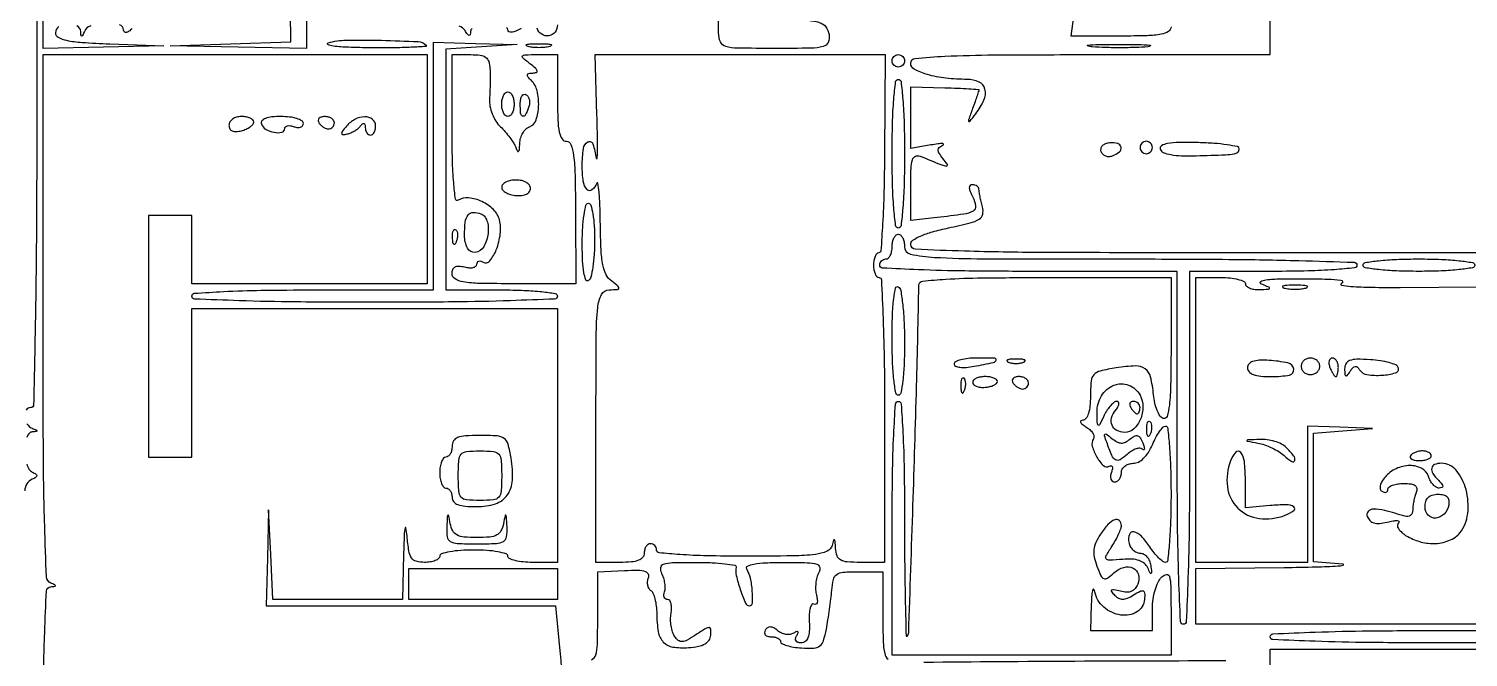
# Model space of a CAD drawing. Extents: x 23 to 255, y 40 to 184.
# Drawn here: x 200.56 to 220.21, y 136.77 to 145.36 of the extents above; entities that cross this region are included whole.
import ezdxf

# ---------------------------------------------------------------- set-up
doc = ezdxf.new("R2010")
doc.units = 0
doc.header["$MEASUREMENT"] = 0

msp = doc.modelspace()

# ---------------------------------------------------------------- linework, layer by layer
for points in [[(207.919475, 175.632891, 0.000007), (191.762556, 175.634099, 0.00002), (173.0434, 175.634494, 0.000013), (151.49745, 175.633531)], [(200.6712, 149.222848), (200.6712, 144.702524, -0.001258), (200.666239, 142.730276, -0.003421), (200.649654, 141.333431, -0.000648), (200.627416, 140.222155, -0.407987), (200.5866, 140.1822, 0.266094), (200.524515, 140.146641, 0.152487)], [(220.394239, 142.2972), (216.497019, 142.2972, -0.000976), (214.390413, 142.301311, -0.006421), (213.335587, 142.318976, -0.004662), (212.664045, 142.345119, -0.400156), (212.5998, 142.41254, -0.249507), (212.629369, 142.468106, -0.045307), (212.735223, 142.526235, -0.034853), (212.896308, 142.583571, -0.015792), (213.113884, 142.636976, 0.008616), (213.411693, 142.705558, 0.076962), (213.535175, 142.757358, 0.203708), (213.582632, 142.824105, 0.12018), (213.580339, 142.923486, -0.007522), (213.562021, 142.996062, -0.008089), (213.546362, 143.067423, -0.007722), (213.534868, 143.129049, -0.037704), (213.531555, 143.16435, 0.135878), (213.524378, 143.18855, 0.098218), (213.505014, 143.209162, 0.084936), (213.476379, 143.22304, 0.070577), (213.442823, 143.2278, 0.191669), (213.411762, 143.215439, 0.21176), (213.399352, 143.185753, 0.093026), (213.410226, 143.133954, 0.024745), (213.446472, 143.057345, -0.089033), (213.485319, 142.937639, -0.305389), (213.451072, 142.867918, -0.095198), (213.325228, 142.824589, -0.006911), (212.95935, 142.777516), (212.5998, 142.7363), (212.5998, 143.202601, -0.009264), (212.604384, 143.44999, -0.065025), (212.624377, 143.568649, -0.209942), (212.664821, 143.61564, -0.210734), (212.7267, 143.617551, 0.001574), (213.02302, 143.498727, 0.068368), (213.088264, 143.482643, 0.628985), (213.100128, 143.501861, 0.028108), (213.040419, 143.584433, -0.025024), (212.986937, 143.657442, -0.146585), (212.973438, 143.702499, -0.224135), (212.989649, 143.736845, -0.065916), (213.040419, 143.768477, 0.339363), (213.046947, 143.780689, 0.364543), (213.036832, 143.789351, 0.036018), (212.974122, 143.7854, 0.009502), (212.87475, 143.769982), (212.5998, 143.721956), (212.5998, 144.143968), (212.5998, 144.565981), (213.064413, 144.55254, -0.003148), (213.242612, 144.546262, -0.005228), (213.392748, 144.538453, -0.0011), (213.523315, 144.530004, -0.382145), (213.529713, 144.523457, -0.090315), (213.528136, 144.511952, -0.001169), (213.505202, 144.442451, -0.003343), (213.47787, 144.362065, -0.002182), (213.445307, 144.269657, 0.001947), (213.390153, 144.113375, 0.217073), (213.392133, 144.091945, 0.52952), (213.405124, 144.09094, 0.003556), (213.487607, 144.19572, 0.059631), (213.599991, 144.382925, 0.167293), (213.613548, 144.533128, 0.227577), (213.533485, 144.630327, 0.108988), (213.371775, 144.666, -0.027665), (213.078106, 144.682261, -0.042394), (212.828225, 144.731711, -0.051363), (212.651096, 144.803024, -0.278216), (212.5998, 144.888075, -0.387375), (212.659628, 144.953709, -0.011279), (213.067023, 144.982247, -0.010248), (213.734226, 145.000188, -0.001597), (215.0532, 145.0044), (217.5066, 145.0044), (217.507895, 145.70235, -0.006605)], [(216.153, 145.3851, -0.259574), (216.117795, 145.321857, -0.093004), (216.018186, 145.283285, -0.039093), (215.828616, 145.263149, -0.00692), (215.471016, 145.2582), (214.789033, 145.2582), (214.844246, 145.66005, -0.01032)], [(200.972023, 145.387469, 0.261736), (200.925, 145.303794, 0.277209), (200.962519, 145.241321, 0.071837), (201.077637, 145.199861, 0.034202), (201.287758, 145.171559, 0.006859), (201.66525, 145.15199), (202.4055, 145.123793), (201.58065, 145.106397), (200.7558, 145.089), (200.7558, 145.4697, -0.018596)], [(201.97362, 145.360615, -0.035064), (201.926603, 145.322905, -0.10755), (201.889073, 145.307408, -0.246629), (201.86576, 145.31478, -0.197745), (201.8556, 145.339465, 0.358207), (201.797828, 145.409758, 0.057097)], [(207.7776, 145.412748, -0.161889), (207.744591, 145.313472, -0.191036), (207.660785, 145.261942, -0.191044), (207.564443, 145.28185, -0.1619), (207.499603, 145.36395, 0.100666)], [(201.406017, 145.39706, 0.239825), (201.319429, 145.32165, -0.009076), (201.295718, 145.26583, -0.295955), (201.283956, 145.2582, -0.382689), (201.274842, 145.266373, -0.011437), (201.270079, 145.32165, 0.269924), (201.217613, 145.399949, 0.126889)], [(206.610845, 145.363291, 0.210338), (206.591905, 145.32165, -0.042864), (206.587586, 145.277694, -0.407552), (206.573564, 145.267826, -0.196213), (206.552117, 145.280925, -0.01763), (206.515836, 145.333989, 0.193187), (206.434197, 145.392847, 0.033334)], [(207.281053, 145.363233, -0.028991), (207.207803, 145.325512, -0.075338), (207.150728, 145.309888, -0.15866), (207.115494, 145.316953, -0.2709), (207.1008, 145.342083, 0.253664), (207.083027, 145.374861, 0.063287)], [(200.76025, 136.252809, -0.007323), (200.777742, 137.10704, -0.004789), (200.803218, 137.676631, -0.380246), (200.86155, 137.735479, 0.011437), (200.916827, 137.740242, 0.382689), (200.925, 137.749356, 0.295955), (200.91737, 137.761118, 0.009076), (200.86155, 137.784829, -0.29415), (200.802995, 137.867704, -0.003458), (200.777825, 138.565987, -0.006044), (200.760297, 139.595303, -0.001235), (200.7558, 141.41595), (200.7558, 145.0044), (203.3784, 145.0044), (206.001, 145.0044), (206.001, 143.4393), (206.001, 141.8742), (204.3936, 141.8742), (202.7862, 141.8742), (202.7862, 142.3395), (202.7862, 142.8048), (202.4901, 142.8048), (202.194, 142.8048), (202.194, 141.1551), (202.194, 139.5054), (202.4901, 139.5054), (202.7862, 139.5054), (202.7862, 140.5206), (202.7862, 141.5358), (205.2819, 141.5358), (207.7776, 141.5358), (207.7776, 139.8015), (207.7776, 138.0672), (207.4392, 138.0672, -0.023598), (207.309513, 138.073324, -0.037669), (207.200205, 138.092051, -0.04382), (207.122039, 138.119049, -0.295869), (207.1008, 138.1518, 0.332234), (207.076091, 138.184881, 0.026982), (206.964118, 138.211549, 0.027868), (206.813866, 138.230296, 0.017105), (206.6355, 138.2364, 0.017105), (206.457134, 138.230296, 0.027868), (206.306882, 138.211549, 0.026982), (206.194909, 138.184881, 0.332234), (206.1702, 138.1518, -0.22278), (206.155017, 138.119415, -0.076498), (206.109501, 138.092051, -0.058179), (206.04269, 138.07339, -0.039056), (205.963564, 138.0672, -0.066329), (205.850772, 138.082229, -0.181757), (205.78662, 138.128466, -0.108167), (205.749619, 138.223527, -0.01647), (205.724545, 138.42675, 0.020462), (205.70962, 138.540247, 0.836405), (205.696611, 138.540326, 0.036887), (205.685407, 138.438878, 0.003041), (205.67738, 138.17295), (205.6626, 137.5596), (204.778006, 137.5596), (203.893413, 137.5596), (203.864216, 138.17295), (203.83502, 138.7863), (203.81821, 138.13065), (203.8014, 137.475), (205.777266, 137.475), (207.753133, 137.475), (207.807065, 136.90395, -0.016597), (207.849989, 136.200831, -0.008446)], [(220.5522, 137.2212), (218.5218, 137.2212), (216.4914, 137.2212), (216.4914, 137.6019), (216.4914, 137.9826), (217.69695, 137.997849, 0.002768), (218.135515, 138.005825, 0.008654), (218.430326, 138.017926, 0.063689), (218.502221, 138.031421, 0.821209), (218.50065, 138.044784), (218.0988, 138.076471), (218.0988, 138.9555), (218.0988, 139.834529), (218.50065, 139.866216), (218.9025, 139.897902), (218.45835, 139.913151), (218.0142, 139.9284), (218.0142, 138.9978), (218.0142, 138.0672), (217.2528, 138.0672), (216.4914, 138.0672), (216.4914, 140.013), (216.4914, 141.9588), (216.8298, 141.9588, -0.023598), (216.959487, 141.952676, -0.037669), (217.068795, 141.933949, -0.04382), (217.146961, 141.906951, -0.295869), (217.1682, 141.8742, 0.213708), (217.182481, 141.842314, 0.084397), (217.224115, 141.816198, 0.063338), (217.285671, 141.799471, 0.042539), (217.35855, 141.795546, 0.003386), (217.484512, 141.800335, 0.326773), (217.497778, 141.810985, 0.368608), (217.49092, 141.825415, 0.003751), (217.3797, 141.8742, -0.613732), (217.37782, 141.903524, -0.105012), (217.448407, 141.927281, -0.024132), (217.647107, 141.940643, -0.006057), (217.9719, 141.942844, -0.005012), (218.293446, 141.937905, -0.025293), (218.472483, 141.924279, -0.330865), (218.495396, 141.902256, -0.394465), (218.4795, 141.878271, 0.79476), (218.479641, 141.856046, 0.038769), (218.607916, 141.837459, 0.013217), (218.890101, 141.826176, 0.005054), (219.2832, 141.824831), (220.3407, 141.8319)], [(200.536391, 139.960419, 0.161605), (200.60775, 139.899829, -0.009076), (200.66357, 139.876118, -0.295955), (200.6712, 139.864356, -0.382689), (200.663027, 139.855242, -0.011437), (200.60775, 139.850479, 0.20475), (200.566929, 139.829898, 0.076292), (200.532787, 139.773909, 0.058902)], [(200.533064, 139.408286, 0.051922), (200.567123, 139.337195, 0.146955), (200.60775, 139.30095, -0.029131), (200.659142, 139.273216, -0.260055), (200.6712, 139.2516, -0.260055), (200.659142, 139.229984, -0.029131), (200.60775, 139.20225, 0.287201), (200.506113, 139.045352, 0.003503)], [(212.253313, 131.456012, 0.000018), (212.247221, 129.618172, 0.000126)], [(208.243264, 136.737542, 0.209287), (208.299788, 136.802834, 0.069661), (208.323173, 136.946079, 0.005681), (208.3275, 137.326915), (208.3275, 137.9403), (208.694222, 137.956554, -0.013011), (208.879085, 137.959932, -0.075872), (208.974929, 137.944543, -0.217434), (209.014135, 137.908827, -0.19495), (209.015167, 137.853513, 0.069461), (209.003733, 137.804171, 0.073532), (209.006603, 137.754573, 0.081449), (209.022849, 137.712326, 0.122496), (209.050295, 137.684216, -0.15641), (209.081646, 137.647513, -0.0363), (209.107815, 137.569603, -0.034033), (209.126057, 137.471271, -0.027655), (209.132495, 137.364257, 0.040729), (209.15377, 137.118092, 0.147277), (209.222852, 136.978684, 0.167952), (209.351084, 136.911031, 0.0571), (209.564582, 136.902787, 0.028533), (209.701802, 136.92108, 0.078729), (209.793262, 136.954125, 0.120134), (209.847373, 137.00383, 0.128969), (209.870744, 137.071578, 0.036965), (209.870889, 137.153883, 0.383727), (209.848451, 137.175461, 0.147063), (209.802439, 137.163271, 0.007259), (209.668504, 137.078267, -0.018124), (209.548369, 137.005634, -0.11064), (209.479242, 136.985218, -0.190306), (209.427066, 137.001894, -0.075574), (209.375777, 137.058689, -0.071972), (209.347661, 137.118424, -0.036673), (209.329281, 137.199503, -0.035494), (209.322342, 137.287546, -0.044319), (209.328966, 137.36925, 0.03919), (209.335629, 137.442171, 0.064234), (209.328493, 137.503685, 0.092368), (209.309624, 137.545045, 0.24434), (209.281618, 137.5596, -0.151947), (209.254296, 137.568099, -0.148468), (209.236314, 137.590664, -0.11327), (209.231053, 137.624904, -0.0679), (209.239618, 137.66535, 0.083996), (209.248746, 137.71647, 0.039666), (209.24403, 137.783526, 0.037846), (209.227731, 137.854692, 0.043585), (209.201392, 137.91915, -0.151915), (209.187771, 137.996861, -0.29343), (209.226794, 138.043299, -0.069695), (209.350228, 138.063465, -0.005695), (209.678123, 138.0672, -0.010784), (209.889155, 138.062648, -0.018513), (210.064516, 138.048562, -0.013418), (210.20021, 138.028883, -0.427301), (210.217122, 138.00375, 0.112317), (210.218087, 137.888574, 0.024279), (210.273604, 137.695953, 0.018309), (210.344833, 137.50998, 0.300703), (210.397738, 137.475, 0.397424), (210.439047, 137.513993, 0.032718), (210.43779, 137.676091, 0.036699), (210.411671, 137.853065, 0.083614), (210.360887, 137.977766, -0.446386), (210.372346, 138.016717, -0.06743), (210.459783, 138.044758, -0.033699), (210.620136, 138.062193, -0.010234), (210.864711, 138.0672, -0.005881), (211.188099, 138.063396, -0.064448), (211.31624, 138.043736, -0.2791), (211.357148, 137.999425, -0.179735), (211.346066, 137.928284, 0.062925), (211.319519, 137.86268, 0.038015), (211.304252, 137.780116, 0.037546), (211.301526, 137.694384, 0.053178), (211.312889, 137.618955, -0.034126), (211.32471, 137.556666, -0.096666), (211.32148, 137.512742, -0.240084), (211.304702, 137.49427, -0.233019), (211.279557, 137.496684, 0.384233), (211.251088, 137.4915, 0.099266), (211.228533, 137.445875, 0.052289), (211.215525, 137.363573, 0.024823), (211.215241, 137.256113, -0.024959), (211.214855, 137.123176, -0.077673), (211.196424, 137.035782, -0.136792), (211.159831, 136.986094, -0.167573), (211.105617, 136.9674, -0.07767), (211.061024, 136.974369, -0.173984), (211.034201, 136.994954, -0.189972), (211.027946, 137.026419, -0.093857), (211.042779, 137.065071, 0.028921), (211.064121, 137.104536, 0.337512), (211.060642, 137.120614, 0.297903), (211.043191, 137.122854, 0.025541), (211.001766, 137.100088, -0.107), (210.954371, 137.083302, -0.070014), (210.896192, 137.084036, -0.065593), (210.836521, 137.101415, -0.069693), (210.784726, 137.133425, 0.044262), (210.729444, 137.171591, 0.118829), (210.683799, 137.184679, 0.161706), (210.645951, 137.17388, 0.105044), (210.614239, 137.140708, 0.130347), (210.604021, 137.107002, 0.189834), (210.614263, 137.078058, 0.144925), (210.644873, 137.058539, 0.070066), (210.691307, 137.052, -0.04906), (210.74178, 137.047036, -0.069058), (210.784456, 137.032228, -0.089238), (210.813189, 137.010391, -0.187893), (210.8232, 136.984691, 0.288959), (210.840407, 136.957403, 0.037978), (210.907273, 136.931492, 0.034596), (210.999728, 136.91037, 0.022053), (211.109407, 136.898107, 0.02678), (211.276561, 136.895818, 0.153671), (211.358932, 136.925402, 0.156341), (211.408748, 136.996545, 0.028), (211.448507, 137.155766, 0.007864), (211.470258, 137.280242, 0.004986), (211.49187, 137.425904, 0.005007), (211.510237, 137.569392, 0.009223), (211.52185, 137.6865, -0.036513), (211.544655, 137.834002, -0.18425), (211.590269, 137.902009, -0.137394), (211.677909, 137.933258, -0.017358), (211.8807, 137.9403), (212.2191, 137.9403), (212.2191, 137.326915, 0.006977), (212.223893, 136.983478, 0.052283), (212.245354, 136.822307, 0.145518), (212.290899, 136.74383, 0.191328)], [(212.780391, 136.705074, -0.001098), (214.841596, 136.719691, -0.001097), (216.902688, 136.725263, -0.414363)], [(217.5066, 130.1571), (217.5066, 136.8828), (219.8754, 136.8828, -0.002496), (220.894691, 136.877712, -0.006429), (221.63085, 136.860895, -0.002187), (222.206301, 136.837822, -0.401255), (222.2442, 136.7982, 0.380042), (222.277048, 136.761225, 0.009124)]]:
    msp.add_lwpolyline(points, format="xyb")
msp.add_lwpolyline([(204.34664, 146.802063), (204.3513, 145.088825), (203.4207, 145.106619), (202.4901, 145.124412), (203.31495, 145.152069), (204.1398, 145.179727), (204.120784, 146.847514)])
for points in [[(211.484734, 145.27935, -0.134901), (211.471022, 145.172052, -0.235151), (211.404725, 145.114652, -0.059351), (211.240134, 145.09261, -0.003641), (210.744484, 145.089, -0.003618), (210.235521, 145.092683, -0.064711), (210.073902, 145.116071, -0.227539), (210.002791, 145.178492, -0.101073), (209.9772, 145.303794), (209.9772, 145.518587), (210.71745, 145.494144, -0.004955), (211.172823, 145.474587, -0.055087), (211.35207, 145.445129, -0.162194), (211.440066, 145.38563, -0.129108)], [(206.74125, 145.111082), (206.2548, 145.080556), (206.2548, 143.435078), (206.2548, 141.7896), (207.0162, 141.7896, -0.009164), (207.324121, 141.783956, -0.018502), (207.5661, 141.7661, -0.014491), (207.747551, 141.740597, -0.365646), (207.7776, 141.705, -0.402014), (207.739485, 141.665256, -0.001987), (207.132525, 141.642267, -0.006112), (206.35739, 141.625474, -0.002359), (205.2819, 141.6204, -0.002359), (204.20641, 141.625474, -0.006112), (203.431275, 141.642267, -0.001987), (202.824315, 141.665256, -0.402014), (202.7862, 141.705, -0.394435), (202.822299, 141.743641, -0.00419), (203.219775, 141.767365, -0.009098), (203.735019, 141.784397, -0.003712), (204.4359, 141.7896), (206.0856, 141.7896), (206.0856, 143.4816), (206.0856, 145.1736), (206.65665, 145.157603), (207.2277, 145.141607)], [(205.98529, 145.13291, -0.644249), (205.978785, 145.115589, -0.004953), (205.782285, 145.104376, -0.0093), (205.535069, 145.097329, -0.005121), (205.23255, 145.097433, -0.006321), (204.924635, 145.104586, -0.019951), (204.718811, 145.120211, -0.08498), (204.645263, 145.141776, -0.688682), (204.6474, 145.165417, -0.064171), (204.893875, 145.201735, -0.010606), (205.375285, 145.200252, -0.006003), (205.874121, 145.182136, -0.186388)], [(207.67185, 145.115283, -0.039571), (207.604401, 145.103252, -0.024357), (207.5238, 145.099324, -0.024357), (207.443199, 145.103252, -0.039571), (207.37575, 145.115283, -0.161593), (207.353827, 145.129522, -0.542911), (207.358169, 145.142608, -0.052887), (207.417882, 145.151628, -0.011065), (207.5238, 145.153973, -0.011065), (207.629718, 145.151628, -0.052887), (207.689431, 145.142608, -0.542911), (207.693773, 145.129522, -0.161593)], [(215.838303, 145.11178, -0.014578), (215.672541, 145.101662, -0.007799), (215.46738, 145.098335, -0.007758), (215.257712, 145.10146, -0.012009), (215.076903, 145.111311, -0.052772), (215.013869, 145.123036, -0.826233), (215.014955, 145.133901, -0.018965), (215.161203, 145.141541, -0.003413), (215.4339, 145.143571, -0.003584), (215.707314, 145.141779, -0.016184), (215.866771, 145.134426, -0.702197), (215.869809, 145.123361, -0.131812)], [(206.855964, 144.81405, -0.009948), (206.858381, 144.725098, -0.00513), (206.858049, 144.613746, -0.005097), (206.855362, 144.499182, -0.007688), (206.850471, 144.399464, 0.063458), (206.856631, 144.300804, 0.045814), (206.8872, 144.194765, 0.045766), (206.936626, 144.095927, 0.062828), (206.999109, 144.018764, -0.022628), (207.065013, 143.94955, -0.019292), (207.128166, 143.870984, -0.019731), (207.180072, 143.794957, -0.050884), (207.209424, 143.7354, 0.031016), (207.231445, 143.685853, 0.508149), (207.246773, 143.683532, 0.17604), (207.258432, 143.708805, 0.011732), (207.263321, 143.789799, -0.063258), (207.275332, 143.862752, -0.059233), (207.305315, 143.932145, -0.063508), (207.347854, 143.987753, -0.106531), (207.3969, 144.019794, 0.222936), (207.485242, 144.111688, 0.071793), (207.520653, 144.302333, 0.068278), (207.50081, 144.508321, 0.139143), (207.42228, 144.64908, -0.023658), (207.374604, 144.701494, -0.226513), (207.367466, 144.730011, -0.308543), (207.385552, 144.747618, -0.0379), (207.44343, 144.753291, 0.080492), (207.490301, 144.761944, 0.40639), (207.500909, 144.783594, 0.136415), (207.477034, 144.81944, 0.016127), (207.40188, 144.880191, -0.012492), (207.302943, 144.958984, -0.416492), (207.300636, 144.986384, -0.214077), (207.334546, 145.002502, -0.005481), (207.50763, 145.0044), (207.7776, 145.0044), (207.7776, 144.4122, 0.008815), (207.782859, 144.113911, 0.04175), (207.803085, 143.944338, 0.091018), (207.840241, 143.852302, 0.256822), (207.898981, 143.82, -0.315421), (207.961432, 143.77625, -0.055012), (207.997382, 143.628521, -0.026451), (208.017876, 143.359051, -0.004566), (208.024985, 142.8471), (208.029609, 141.8742), (207.184505, 141.8742, -0.004777), (206.714307, 141.878693, -0.035348), (206.491239, 141.898773, -0.096456), (206.37939, 141.939951, -0.262202), (206.3394, 142.010967, -0.088371), (206.349845, 142.069605, -0.181411), (206.379873, 142.104435, -0.142059), (206.431613, 142.115905, -0.047964), (206.5086, 142.103487, 0.043798), (206.573419, 142.092478, 0.074735), (206.628098, 142.096229, 0.112121), (206.664376, 142.113353, 0.230584), (206.6778, 142.140913, -0.122982), (206.684519, 142.167817, -0.188001), (206.702546, 142.183301, -0.15031), (206.729816, 142.184382, -0.073834), (206.76204, 142.170522, 0.376725), (206.853852, 142.185998, 0.078556), (206.943021, 142.339431, 0.061586), (206.997155, 142.554442, 0.092647), (206.985374, 142.746905, 0.138847), (206.904877, 142.8869, 0.083132), (206.746145, 142.997168, 0.085587), (206.5651, 143.047372, 0.164799), (206.420109, 143.013895, -0.54406), (206.385108, 143.0305, -0.012075), (206.361189, 143.252902, -0.014674), (206.344511, 143.563508, -0.006075), (206.3394, 143.984207), (206.3394, 145.0044), (206.5932, 145.0044, -0.031751), (206.724062, 144.996082, -0.125646), (206.798432, 144.96664, -0.162102), (206.839097, 144.909975, -0.063585)], [(212.241999, 143.6508, -0.004945), (212.234197, 143.131776, -0.00823), (212.216106, 142.69482, -0.002699), (212.192644, 142.324296, -0.394251), (212.163622, 142.2972, 0.217918), (212.136294, 142.284696, 0.07844), (212.11318, 142.247498, 0.059643), (212.097431, 142.192785, 0.040305), (212.0922, 142.128, 0.043055), (212.097788, 142.063225, 0.06276), (212.114564, 142.008502, 0.082347), (212.139228, 141.971439, 0.207745), (212.168334, 141.9588, -0.400956), (212.199965, 141.928575, -0.001627), (212.222414, 141.397185, -0.006256), (212.238955, 140.772088, -0.003521), (212.244194, 140.013), (212.243919, 138.0672), (211.914259, 138.0672, -0.018472), (211.732275, 138.073926, -0.109726), (211.641717, 138.101192, -0.182234), (211.594621, 138.157192, -0.071929), (211.574786, 138.25755, 0.005718), (211.568695, 138.354188, 0.197309), (211.558683, 138.374195, 0.541772), (211.546584, 138.37077, 0.01159), (211.526283, 138.29985, -0.230585), (211.457113, 138.219189, -0.07203), (211.299006, 138.176302, -0.02718), (210.995885, 138.156048, -0.003094), (210.309397, 138.1518, -0.00544), (209.817195, 138.157155, -0.012481), (209.446899, 138.174469, -0.007425), (209.165063, 138.198917, -0.384822), (209.1312, 138.2364, 0.099038), (209.124741, 138.268687, 0.097945), (209.106349, 138.296149, 0.097945), (209.078887, 138.314541, 0.099038), (209.0466, 138.321, 0.148195), (209.014337, 138.311223, 0.098894), (208.986851, 138.283723, 0.082425), (208.968319, 138.242614, 0.064853), (208.962, 138.1941, -0.174212), (208.941263, 138.136389, -0.129207), (208.885814, 138.096478, -0.070713), (208.786861, 138.073757, -0.021131), (208.631782, 138.0672), (208.301564, 138.0672), (208.302999, 139.9284, -0.001283), (208.307096, 141.155915, -0.022885), (208.327501, 141.550506, -0.096139), (208.380166, 141.727561, -0.275441), (208.485167, 141.792291, 0.009269), (208.596832, 141.796024, 0.32091), (208.616288, 141.811534, 0.299546), (208.608563, 141.836039, 0.008514), (208.51785, 141.907367, -0.116551), (208.443864, 141.997113, -0.065473), (208.398294, 142.131635, -0.03739), (208.372905, 142.340235, -0.009092), (208.363121, 142.687227, 0.006139), (208.35757, 142.936289, 0.013268), (208.345869, 143.127566, 0.019323), (208.330696, 143.247093, 0.757507), (208.313771, 143.24895, -0.118122), (208.247401, 143.155723, -0.417856), (208.18152, 143.16065, -0.142292), (208.130436, 143.274475, -0.034806), (208.116, 143.4816, -0.031569), (208.1311, 143.720513, -0.239448), (208.192573, 143.81109, -0.468224), (208.260627, 143.784589, -0.045112), (208.307535, 143.58735, 0.860637), (208.317455, 143.587288, 0.034935), (208.324175, 143.665341, 0.00832), (208.324048, 143.877441, 0.002985), (208.317036, 144.17955), (208.292964, 145.0044), (210.270959, 145.0044), (212.248954, 145.0044)], [(212.5152, 144.9198, -0.099038), (212.508741, 144.887513, -0.097945), (212.490349, 144.860051, -0.097945), (212.462887, 144.841659, -0.099038), (212.4306, 144.8352, -0.099038), (212.398313, 144.841659, -0.097945), (212.370851, 144.860051, -0.097945), (212.352459, 144.887513, -0.099038), (212.346, 144.9198, -0.099038), (212.352459, 144.952087, -0.097945), (212.370851, 144.979549, -0.097945), (212.398313, 144.997941, -0.099038), (212.4306, 145.0044, -0.099038), (212.462887, 144.997941, -0.097945), (212.490349, 144.979549, -0.097945), (212.508741, 144.952087, -0.099038)], [(212.5152, 143.6508, -0.006475), (212.509759, 143.230698, -0.014311), (212.492288, 142.91055, -0.00943), (212.46749, 142.66828, -0.379241), (212.4306, 142.6356, -0.379241), (212.39371, 142.66828, -0.00943), (212.368913, 142.91055, -0.014311), (212.351441, 143.230698, -0.006475), (212.346, 143.6508, -0.006475), (212.351441, 144.070902, -0.014311), (212.368913, 144.39105, -0.00943), (212.39371, 144.63332, -0.379241), (212.4306, 144.666, -0.379241), (212.46749, 144.63332, -0.00943), (212.492288, 144.39105, -0.014311), (212.509759, 144.070902, -0.006475)], [(207.1854, 144.3276, -0.048028), (207.179166, 144.262846, -0.068025), (207.160549, 144.208103, -0.088204), (207.133107, 144.171215, -0.191087), (207.1008, 144.1584, -0.191087), (207.068493, 144.171215, -0.088204), (207.041051, 144.208103, -0.068025), (207.022434, 144.262846, -0.048028), (207.0162, 144.3276, -0.048028), (207.022434, 144.392354, -0.068025), (207.041051, 144.447097, -0.088204), (207.068493, 144.483985, -0.191087), (207.1008, 144.4968, -0.191087), (207.133107, 144.483985, -0.088204), (207.160549, 144.447097, -0.068025), (207.179166, 144.392354, -0.048028)], [(207.384154, 144.282591, -0.027681), (207.337183, 144.177904, -0.395517), (207.301912, 144.165411, -0.275668), (207.275331, 144.202646, -0.020503), (207.27, 144.332593, -0.045552), (207.275775, 144.395852, -0.099152), (207.293766, 144.440928, -0.177225), (207.320325, 144.460809, -0.214542), (207.350905, 144.456784, -0.126981), (207.378216, 144.428313, -0.081026), (207.394045, 144.384988, -0.072258), (207.396316, 144.333804, -0.066719)], [(203.2938, 144.03942, 0.121219), (203.305493, 143.991898, 0.169691), (203.337162, 143.962271, 0.120594), (203.389915, 143.952896, 0.047946), (203.463, 143.964687, 0.038887), (203.52776, 143.987124, 0.050447), (203.582498, 144.017889, 0.059916), (203.62025, 144.051848, 0.181596), (203.6322, 144.083667, 0.2107), (203.619598, 144.112244, 0.081235), (203.582498, 144.136447, 0.061847), (203.527778, 144.152918, 0.042236), (203.463, 144.1584, 0.068582), (203.398329, 144.149488, 0.084945), (203.343503, 144.12345, 0.099857), (203.306842, 144.084792, 0.140877)], [(203.735486, 144.060042, 0.181142), (203.794203, 143.987454, 0.082346), (203.909871, 143.942866, 0.106216), (204.014875, 143.943709, 0.351244), (204.0552, 143.994031, -0.205197), (204.065594, 144.018291, -0.141164), (204.092477, 144.032313, -0.091651), (204.133486, 144.033031, -0.050322), (204.1821, 144.019794, 0.06502), (204.230652, 144.008089, 0.112257), (204.271723, 144.012912, 0.151946), (204.298742, 144.033115, 0.158089), (204.309, 144.064749, 0.266366), (204.288329, 144.100798, 0.057534), (204.21995, 144.13089, 0.045683), (204.121996, 144.151596, 0.029264), (204.00585, 144.1584, 0.023396), (203.878405, 144.152433, 0.063924), (203.790561, 144.132675, 0.124168), (203.743925, 144.101044, 0.268563)], [(204.5205, 144.0738, 0.06081), (204.546405, 144.041439, 0.051032), (204.580811, 144.014051, 0.053229), (204.618081, 143.995401, 0.089642), (204.652393, 143.9892, 0.105429), (204.682767, 143.995677, 0.099231), (204.708615, 144.014051, 0.096318), (204.725941, 144.041505, 0.092995), (204.732, 144.0738, 0.153634), (204.721846, 144.106065, 0.097988), (204.693256, 144.133549, 0.080552), (204.650538, 144.152094, 0.062283), (204.600107, 144.1584, 0.066118), (204.553439, 144.152202, 0.138808), (204.522317, 144.133549, 0.191142), (204.511368, 144.105918, 0.139169)], [(204.897238, 144.026727, 0.011331), (204.839655, 143.954053, 0.189494), (204.831521, 143.924986, 0.409962), (204.847436, 143.911825, 0.031381), (204.90803, 143.920977, 0.048204), (204.958557, 143.937105, 0.034988), (205.011087, 143.964136, 0.035608), (205.057757, 143.9972, 0.06248), (205.090255, 144.0315, -0.047673), (205.11651, 144.060904, -0.273631), (205.136113, 144.065132, -0.268886), (205.149518, 144.049962, -0.04656), (205.153705, 144.01035, 0.064744), (205.159466, 143.969921, 0.081573), (205.175329, 143.935664, 0.097529), (205.198511, 143.912734, 0.147423), (205.2255, 143.9046, 0.17482), (205.252402, 143.914303, 0.093122), (205.275291, 143.941877, 0.073362), (205.290781, 143.982951, 0.053595), (205.296, 144.0315, 0.231231), (205.253098, 144.119309, 0.170066), (205.148876, 144.154419, 0.117861), (205.012895, 144.120188, 0.099533)], [(215.196396, 143.681139, 0.114252), (215.220865, 143.644903, 0.100345), (215.259871, 143.621024, 0.093756), (215.307485, 143.613225, 0.085656), (215.356301, 143.622893, 0.08019), (215.450249, 143.677491, 0.284748), (215.47182, 143.740571, 0.282851), (215.424913, 143.78831, 0.079686), (215.316295, 143.797439, 0.065848), (215.257574, 143.785126, 0.108414), (215.214612, 143.758539, 0.141714), (215.193757, 143.722036, 0.152141)], [(215.73, 143.7354, 0.099038), (215.736459, 143.703113, 0.097945), (215.754851, 143.675651, 0.097945), (215.782313, 143.657259, 0.099038), (215.8146, 143.6508, 0.099038), (215.846887, 143.657259, 0.097945), (215.874349, 143.675651, 0.097945), (215.892741, 143.703113, 0.099038), (215.8992, 143.7354, 0.099038), (215.892741, 143.767687, 0.097945), (215.874349, 143.795149, 0.097945), (215.846887, 143.813541, 0.099038), (215.8146, 143.82, 0.099038), (215.782313, 143.813541, 0.097945), (215.754851, 143.795149, 0.097945), (215.736459, 143.767687, 0.099038)], [(216.005517, 143.71257, 0.219777), (216.047333, 143.668086, 0.050962), (216.14852, 143.638791, 0.037044), (216.297678, 143.622934, 0.015812), (216.498457, 143.622887, 0.00143), (216.898819, 143.636603, 0.031607), (217.014863, 143.648281, 0.154012), (217.064207, 143.673291, 0.201685), (217.0836, 143.719414, 0.356157), (217.060956, 143.74717, 0.013565), (216.92016, 143.772075, 0.018995), (216.740522, 143.791907, 0.011567), (216.52721, 143.802334, 0.009203), (216.261159, 143.804276, 0.039843), (216.103977, 143.789973, 0.093019), (216.022985, 143.759866, 0.351264)], [(207.0162, 143.193377, 0.183887), (207.030909, 143.154735, 0.079884), (207.074186, 143.119455, 0.063607), (207.13806, 143.09264, 0.046998), (207.2136, 143.079167, 0.049118), (207.293368, 143.08041, 0.086855), (207.35632, 143.098991, 0.119035), (207.396323, 143.132497, 0.160507), (207.411, 143.17704, 0.167508), (207.395915, 143.220804, 0.095895), (207.353295, 143.257863, 0.075994), (207.289464, 143.282828, 0.055337), (207.2136, 143.29125, 0.04761), (207.138051, 143.28404, 0.067601), (207.074186, 143.2625, 0.087768), (207.031137, 143.230756, 0.192406)], [(208.2852, 142.471393, -0.015685), (208.27904, 142.275055, -0.022144), (208.260349, 142.101068, -0.019282), (208.233751, 141.96266, -0.199798), (208.2006, 141.9165, -0.469367), (208.164822, 141.92852, -0.050604), (208.138382, 142.024849, -0.030582), (208.121154, 142.187365, -0.011118), (208.116, 142.419107, -0.013703), (208.121943, 142.635902, -0.024127), (208.140375, 142.814127, -0.021789), (208.166664, 142.947324, -0.345981), (208.2006, 142.974, -0.338832), (208.233959, 142.948462, -0.024323), (208.26049, 142.827198, -0.026076), (208.279145, 142.665154, -0.015621)], [(206.830426, 142.562066, -0.099323), (206.770681, 142.377978, -0.245197), (206.655255, 142.302673, -0.307781), (206.549719, 142.360327, -0.118967), (206.5086, 142.530697, -0.027976), (206.518967, 142.715835, -0.133435), (206.557625, 142.813422, -0.231024), (206.626941, 142.849002, -0.096943), (206.732947, 142.830464, -0.128899), (206.781478, 142.795612, -0.086022), (206.815657, 142.735917, -0.069853), (206.832606, 142.655967, -0.046344)], [(206.397191, 142.450538, -0.054073), (206.378448, 142.415287, -0.470617), (206.36303, 142.413828, -0.168741), (206.351074, 142.438511, -0.018894), (206.346079, 142.50165, -0.028489), (206.347009, 142.560547, -0.077125), (206.356376, 142.601154, -0.208169), (206.371997, 142.616597, -0.296942), (206.390513, 142.612687, -0.126455), (206.406861, 142.585029, -0.060344), (206.413558, 142.543972, -0.05415), (206.410392, 142.496803, -0.051402)], [(212.5152, 142.3818, 0.353515), (212.598879, 142.278238, 0.039232), (212.922338, 142.234909, 0.012921), (213.58742, 142.215683, 0.000765), (215.6031, 142.2126, -0.001878), (216.94087, 142.207574, -0.004969), (217.897875, 142.190871, -0.001336), (218.652105, 142.168189, -0.404658), (218.691, 142.128, -0.383731), (218.657374, 142.090637, -0.007812), (218.384325, 142.066117, -0.012845), (218.025132, 142.048772, -0.00564), (217.5489, 142.0434), (216.4068, 142.0434), (216.4068, 139.6323, -0.002448), (216.401717, 138.594276, -0.00632), (216.384908, 137.845125, -0.002117), (216.361864, 137.259174, -0.401518), (216.3222, 137.2212, -0.401518), (216.282536, 137.259174, -0.002117), (216.259492, 137.845125, -0.00632), (216.242683, 138.594276, -0.002448), (216.2376, 139.6323), (216.2376, 142.0434), (214.2072, 142.0434, -0.002951), (213.337762, 142.048532, -0.007459), (212.70555, 142.065431, -0.002895), (212.214001, 142.088765, -0.398709), (212.1768, 142.128, -0.099038), (212.183259, 142.160287, -0.097945), (212.201651, 142.187749, -0.097945), (212.229113, 142.206141, -0.099038), (212.2614, 142.2126, 0.191087), (212.293707, 142.225415, 0.088204), (212.321149, 142.262302, 0.068025), (212.339766, 142.317046, 0.048028), (212.346, 142.3818, -0.048028), (212.352234, 142.446554, -0.068025), (212.370851, 142.501297, -0.088204), (212.398293, 142.538185, -0.191087), (212.4306, 142.551, -0.191087), (212.462907, 142.538185, -0.088204), (212.490349, 142.501297, -0.068025), (212.508966, 142.446554, -0.048028)], [(220.2984, 142.128, -0.365646), (220.268351, 142.092403, -0.014491), (220.0869, 142.0669, -0.018502), (219.844921, 142.049044, -0.009164), (219.537, 142.0434, -0.009164), (219.229079, 142.049044, -0.018502), (218.9871, 142.0669, -0.014491), (218.805649, 142.092403, -0.365646), (218.7756, 142.128, -0.365646), (218.805649, 142.163597, -0.014491), (218.9871, 142.1891, -0.018502), (219.229079, 142.206956, -0.009164), (219.537, 142.2126, -0.009164), (219.844921, 142.206956, -0.018502), (220.0869, 142.1891, -0.014491), (220.268351, 142.163597, -0.365646)], [(216.153, 140.97885, -0.00478), (216.14835, 140.492443, -0.023077), (216.130317, 140.216543, -0.042061), (216.099582, 140.061329, -0.425279), (216.04725, 140.033615, -0.171579), (216.004675, 140.066457, -0.046256), (215.964579, 140.143198, -0.041198), (215.932497, 140.244515, -0.032693), (215.914318, 140.357915, 0.03436), (215.8745, 140.601122, 0.180854), (215.80063, 140.711732, 0.16834), (215.668888, 140.75113, 0.028908), (215.405325, 140.724482, 0.017641), (215.186073, 140.681441, 0.150985), (215.10072, 140.631565, 0.164933), (215.062209, 140.544238, 0.022107), (215.0532, 140.340587, -0.024472), (215.046462, 140.20301, -0.053076), (215.025056, 140.099497, -0.080237), (214.99153, 140.033513, -0.233152), (214.94745, 140.010427, 0.153188), (214.921335, 140.001531, 0.363545), (214.916776, 139.982988, 0.11843), (214.940375, 139.954516, 0.028945), (214.991529, 139.920628, -0.050766), (215.045321, 139.881518, -0.071974), (215.083249, 139.836214, -0.093481), (215.100219, 139.792051, -0.185596), (215.093367, 139.755749, 0.208257), (215.078549, 139.652779, 0.064195), (215.140386, 139.504843, 0.071391), (215.23176, 139.38872, 0.34117), (215.310276, 139.380524, -0.140654), (215.335911, 139.387733, -0.316563), (215.351542, 139.376608, -0.139428), (215.353462, 139.345695, -0.037858), (215.33928, 139.298294, 0.062551), (215.326906, 139.24805, 0.10915), (215.331207, 139.205568, 0.151163), (215.351073, 139.177647, 0.164546), (215.382549, 139.167, 0.134459), (215.418262, 139.176781, 0.100435), (215.44869, 139.204277, 0.087143), (215.469166, 139.245407, 0.072144), (215.4762, 139.2939, -0.124448), (215.488435, 139.342297, -0.100781), (215.522888, 139.383523, -0.090504), (215.574422, 139.411228, -0.078348), (215.635136, 139.4208, 0.119319), (215.707527, 139.438325, 0.072766), (215.779462, 139.489713, 0.060669), (215.845245, 139.570395, 0.04256), (215.8992, 139.6746, -0.023358), (215.94489, 139.771801, -0.032352), (215.995283, 139.853846, -0.033695), (216.043472, 139.913092, -0.208074), (216.078664, 139.9284, -0.38408), (216.10846, 139.901551, -0.006064), (216.131164, 139.655036, -0.012438), (216.147654, 139.354618, -0.007491), (216.153, 138.9978, -0.007545), (216.147616, 138.640982, -0.012526), (216.131007, 138.340564, -0.006148), (216.108135, 138.094213, -0.38382), (216.07813, 138.0672, -0.166628), (216.04067, 138.08004, -0.0301), (215.984545, 138.129328, -0.029533), (215.923225, 138.197719, -0.022966), (215.86468, 138.2787, 0.04443), (215.749561, 138.424351, 0.150148), (215.645208, 138.483421, 0.379356), (215.584844, 138.449802, 0.132702), (215.576905, 138.34215, 0.076985), (215.597166, 138.285579, 0.076288), (215.633638, 138.23759, 0.081628), (215.680262, 138.205297, 0.111169), (215.73, 138.1941, -0.128496), (215.779204, 138.181243, -0.086994), (215.824329, 138.144398, -0.077211), (215.858582, 138.089567, -0.069452), (215.876173, 138.0249, -0.004296), (215.887212, 137.932048, -0.26371), (215.880861, 137.917274, -0.473326), (215.869665, 137.919955, -0.006231), (215.835032, 137.993678, 0.111594), (215.789609, 138.053555, 0.093668), (215.720031, 138.092725, 0.069609), (215.622724, 138.111134, 0.032312), (215.493887, 138.108992, -0.008072), (215.310776, 138.097058, -0.23446), (215.268949, 138.11532, -0.316608), (215.265518, 138.155452, -0.013021), (215.345837, 138.285287, 0.018284), (215.395738, 138.367883, 0.019987), (215.437906, 138.451528, 0.019886), (215.468071, 138.525499, 0.087079), (215.4762, 138.571823, 0.206187), (215.447361, 138.638785, 0.29707), (215.385806, 138.649981, 0.110151), (215.292003, 138.583432, 0.038594), (215.190439, 138.451806, 0.038974), (215.128264, 138.33857, 0.077616), (215.101119, 138.240223, 0.078656), (215.105428, 138.139148, 0.040955), (215.14056, 138.017641, 0.016321), (215.19632, 137.884256, 0.193527), (215.236172, 137.846389, 0.255249), (215.284656, 137.852347, 0.028371), (215.374533, 137.924855, -0.114057), (215.507547, 137.998983, -0.183646), (215.635296, 137.988491, -0.224136), (215.707026, 137.900623, -0.153705), (215.699, 137.77004, -0.083279), (215.663035, 137.70902, -0.12031), (215.61275, 137.672158, -0.106773), (215.546422, 137.660063, -0.055908), (215.462985, 137.672168, 0.011993), (215.372437, 137.693541, 0.195853), (215.342347, 137.688097, 0.443892), (215.338976, 137.668391, 0.029842), (215.381525, 137.620435, 0.071808), (215.437899, 137.578284, 0.127303), (215.493838, 137.564273, 0.102155), (215.558127, 137.578072, 0.035817), (215.642051, 137.622475, -0.018751), (215.732913, 137.674589, -0.220134), (215.772633, 137.676573, -0.293298), (215.792781, 137.648155, -0.030343), (215.791533, 137.562169, -0.240492), (215.688022, 137.392276, -0.177375), (215.468551, 137.347679, -0.141349), (215.234131, 137.455604, -0.168641), (215.112929, 137.665165, 0.122491), (215.09815, 137.697054, 0.608295), (215.083635, 137.694112, 0.05166), (215.071369, 137.624587, 0.009841), (215.064721, 137.49615), (215.0532, 137.1366), (215.4762, 137.1366), (215.8992, 137.1366), (215.8992, 137.438743, -0.037402), (215.908563, 137.563728, -0.034523), (215.936477, 137.689408, -0.036347), (215.977342, 137.797896, -0.088354), (216.0261, 137.867786, -0.158496), (216.090567, 137.900616, -0.383396), (216.13185, 137.873829, -0.061273), (216.149809, 137.746945, -0.004552), (216.153, 137.396443), (216.153, 136.7982), (214.2495, 136.7982), (212.346, 136.7982), (212.346, 138.5325, -0.003511), (212.351185, 139.270835, -0.008675), (212.368182, 139.812075, -0.003837), (212.391808, 140.230418, -0.395564), (212.4306, 140.2668, -0.39403), (212.469187, 140.230802, -0.004319), (212.492947, 139.840275, -0.009248), (212.50999, 139.333697, -0.003784), (212.5152, 138.6453, 0.002103), (212.517805, 138.026001, 0.003631), (212.525882, 137.510798, 0.00075), (212.536752, 137.066076, 0.65884), (212.551564, 137.060164, 0.190206), (212.572334, 137.108021, 0.000089), (212.630211, 138.84143, 0.001455), (212.679785, 140.477684, 0.002439), (212.710736, 141.85305, -0.376431), (212.761274, 141.908657, -0.012937), (213.077767, 141.936327, -0.01264), (213.572279, 141.954164, -0.002694), (214.4328, 141.9588), (216.153, 141.9588)], [(212.5152, 141.065507, -0.009924), (212.509502, 140.778472, -0.019558), (212.491544, 140.551077, -0.015837), (212.465881, 140.380803, -0.362066), (212.4306, 140.3514, -0.365999), (212.394972, 140.381514, -0.014358), (212.369485, 140.564148, -0.018397), (212.351639, 140.807667, -0.009091), (212.346, 141.117793, -0.007767), (212.351057, 141.443308, -0.021716), (212.368042, 141.670886, -0.027966), (212.39362, 141.816537, -0.512571), (212.4306, 141.8319, -0.218668), (212.464076, 141.781539, -0.011541), (212.490349, 141.585204, -0.016428), (212.509063, 141.342927, -0.01106)], [(217.69695, 141.815883, 0.039571), (217.764399, 141.803852, 0.024357), (217.845, 141.799924, 0.024357), (217.925601, 141.803852, 0.039571), (217.99305, 141.815883, 0.161593), (218.014973, 141.830122, 0.542911), (218.010631, 141.843208, 0.052887), (217.950918, 141.852228, 0.011065), (217.845, 141.854573, 0.011065), (217.739082, 141.852228, 0.052887), (217.679369, 141.843208, 0.542911), (217.675027, 141.830122, 0.161593)], [(213.192, 140.776515, 0.302515), (213.211253, 140.747605, 0.071756), (213.27023, 140.73239, 0.048854), (213.358235, 140.731371, 0.025519), (213.46695, 140.746367, 0.004474), (213.73076, 140.799034, 0.271783), (213.765122, 140.830204, 0.498853), (213.746502, 140.856168, 0.005796), (213.5022, 140.859, 0.025123), (213.383328, 140.853024, 0.039878), (213.283121, 140.83477, 0.047661), (213.211993, 140.808391, 0.287663)], [(213.93225, 140.802971, 0.057986), (213.980473, 140.789745, 0.037979), (214.038, 140.785369, 0.037979), (214.095527, 140.789745, 0.057986), (214.14375, 140.802971, 0.174857), (214.161464, 140.818815, 0.447206), (214.156308, 140.833107, 0.078554), (214.113416, 140.843003, 0.017491), (214.038, 140.845642, 0.017491), (213.962584, 140.843003, 0.078554), (213.919692, 140.833107, 0.447206), (213.914536, 140.818815, 0.174857)], [(217.1964, 140.724391, 0.195626), (217.217891, 140.671565, 0.113673), (217.276347, 140.633958, 0.064563), (217.377239, 140.611782, 0.021856), (217.52775, 140.6052, 0.045419), (217.771561, 140.627393, 0.405837), (217.828193, 140.707025, 0.308955), (217.749279, 140.791365, 0.040775), (217.493605, 140.826827, 0.02373), (217.357441, 140.828034, 0.073464), (217.267315, 140.811145, 0.131831), (217.215795, 140.776346, 0.18057)], [(217.9296, 140.7462, 0.111732), (217.939337, 140.703169, 0.100101), (217.966877, 140.666535, 0.094518), (218.008046, 140.641959, 0.087646), (218.0565, 140.6334, 0.087646), (218.104954, 140.641959, 0.094518), (218.146123, 140.666535, 0.100101), (218.173663, 140.703169, 0.111732), (218.1834, 140.7462, 0.111732), (218.173663, 140.789231, 0.100101), (218.146123, 140.825865, 0.094518), (218.104954, 140.850441, 0.087646), (218.0565, 140.859, 0.087646), (218.008046, 140.850441, 0.094518), (217.966877, 140.825865, 0.100101), (217.939337, 140.789231, 0.111732)], [(218.322006, 140.7321, 0.02136), (218.343082, 140.683492, 0.030395), (218.366165, 140.642477, 0.030693), (218.388189, 140.61257, 0.222225), (218.403951, 140.6052, 0.289661), (218.416805, 140.613329, 0.046727), (218.427433, 140.642477, 0.039339), (218.434791, 140.68347, 0.024748), (218.4372, 140.7321, 0.062722), (218.431089, 140.780621, 0.08088), (218.413129, 140.821723, 0.098158), (218.386507, 140.849229, 0.152681), (218.355255, 140.859, 0.184534), (218.328134, 140.848638, 0.147206), (218.311686, 140.821723, 0.100118), (218.309358, 140.780691, 0.055937)], [(218.523095, 140.709991, 0.015475), (218.526046, 140.635824, 0.279064), (218.539202, 140.617198, 0.347617), (218.558934, 140.622395, 0.019839), (218.59712, 140.677682, -0.044286), (218.633857, 140.725677, -0.170617), (218.666481, 140.743121, -0.220253), (218.697391, 140.734214, -0.075916), (218.728286, 140.697912, 0.222308), (218.82765, 140.632852, 0.050315), (219.034501, 140.624226, 0.058648), (219.218784, 140.657005, 0.42225), (219.256142, 140.729023, 0.214003), (219.223807, 140.76428, 0.0329), (219.132003, 140.796876, 0.031836), (219.011594, 140.82276, 0.022729), (218.874416, 140.836891, 0.015407), (218.688674, 140.841793, 0.085759), (218.59085, 140.824444, 0.182539), (218.541214, 140.781976, 0.128392)], [(213.283279, 140.47125, 0.018894), (213.288274, 140.408111, 0.168741), (213.30023, 140.383428, 0.470617), (213.315648, 140.384887, 0.054073), (213.334391, 140.420137, 0.051402), (213.347592, 140.466403, 0.05415), (213.350758, 140.513572, 0.060344), (213.344061, 140.554629, 0.126455), (213.327713, 140.582287, 0.296942), (213.309197, 140.586197, 0.208169), (213.293576, 140.570754, 0.077125), (213.284209, 140.530147, 0.028489)], [(213.4458, 140.525858, 0.210357), (213.458702, 140.496547, 0.091879), (213.495503, 140.473566, 0.067802), (213.550221, 140.4602, 0.044872), (213.615, 140.459261, 0.037158), (213.679787, 140.469017, 0.053734), (213.734498, 140.487825, 0.068155), (213.772066, 140.512149, 0.218405), (213.7842, 140.538603, 0.229038), (213.771868, 140.564112, 0.073935), (213.734498, 140.585637, 0.056318), (213.679796, 140.600333, 0.037503), (213.615, 140.6052, 0.044935), (213.550233, 140.599368, 0.064806), (213.495503, 140.581893, 0.084737), (213.458514, 140.556176, 0.201195)], [(213.9957, 140.5206, 0.06081), (214.021605, 140.488239, 0.051032), (214.056011, 140.460851, 0.053229), (214.093281, 140.442201, 0.089642), (214.127593, 140.436, 0.105429), (214.157967, 140.442477, 0.099231), (214.183815, 140.460851, 0.096318), (214.201141, 140.488305, 0.092995), (214.2072, 140.5206, 0.153634), (214.197046, 140.552865, 0.097988), (214.168456, 140.580349, 0.080552), (214.125738, 140.598894, 0.062283), (214.075307, 140.6052, 0.066118), (214.028639, 140.599002, 0.138808), (213.997517, 140.580349, 0.191142), (213.986568, 140.552718, 0.139169)], [(215.73, 140.3514, -0.122461), (215.769771, 140.19413, -0.099168), (215.736164, 140.022818, -0.110642), (215.644138, 139.89165, -0.186782), (215.520516, 139.8438, -0.120317), (215.413195, 139.870004, -0.175372), (215.347836, 139.940923, -0.16666), (215.341156, 140.040287, -0.107805), (215.394676, 140.143606, 0.03804), (215.428235, 140.190945, 0.094789), (215.442788, 140.230612, 0.202934), (215.436673, 140.255835, 0.237454), (215.414887, 140.2668, 0.164437), (215.377116, 140.254033, 0.044731), (215.329986, 140.210885, 0.040207), (215.282226, 140.14931, 0.032502), (215.241054, 140.07645, -0.003716), (215.177483, 139.947104, -0.387562), (215.160443, 139.940551, -0.298857), (215.148382, 139.957533, -0.002929), (215.143526, 140.114546, -0.141362), (215.202912, 140.341615, -0.164022), (215.371745, 140.486432, -0.189646), (215.574785, 140.488257, -0.180303)], [(215.6031, 140.1822, 0.029505), (215.625857, 140.149817, 0.035638), (215.650986, 140.122451, 0.038439), (215.674865, 140.103145, 0.151918), (215.692693, 140.0976, 0.210953), (215.706959, 140.103899, 0.081139), (215.719041, 140.122451, 0.061769), (215.727264, 140.149811, 0.042167), (215.73, 140.1822, 0.105053), (215.723142, 140.21448, 0.099167), (215.703682, 140.241949, 0.09642), (215.674607, 140.26036, 0.093332), (215.640407, 140.2668, 0.108972), (215.610379, 140.260177, 0.182303), (215.592491, 140.241949, 0.161196), (215.589859, 140.214526, 0.082592)], [(215.872391, 139.827937, -0.054073), (215.853648, 139.792687, -0.470617), (215.83823, 139.791228, -0.168741), (215.826274, 139.815911, -0.018894), (215.821279, 139.87905, -0.028489), (215.822209, 139.937947, -0.077125), (215.831576, 139.978554, -0.208169), (215.847197, 139.993997, -0.296942), (215.865713, 139.990087, -0.126455), (215.882061, 139.962429, -0.060344), (215.888758, 139.921372, -0.05415), (215.885592, 139.874203, -0.051402)], [(206.3394, 139.65345, -0.055194), (206.333129, 139.596816, -0.074787), (206.314549, 139.54889, -0.094252), (206.287078, 139.516741, -0.170563), (206.2548, 139.5054, 0.226478), (206.222404, 139.489932, 0.074992), (206.195051, 139.443272, 0.057076), (206.176386, 139.374892, 0.038131), (206.1702, 139.2939, 0.038131), (206.176386, 139.212908, 0.057076), (206.195051, 139.144528, 0.074992), (206.222404, 139.097868, 0.226478), (206.2548, 139.0824, -0.148195), (206.287063, 139.072623, -0.098894), (206.314549, 139.045123, -0.082425), (206.333081, 139.004014, -0.064853), (206.3394, 138.9555, 0.175719), (206.360381, 138.897644, 0.129044), (206.416454, 138.857752, 0.069961), (206.51678, 138.835107, 0.020577), (206.674823, 138.8286, 0.077341), (206.931246, 138.868503, 0.162371), (207.092254, 138.986065, 0.142532), (207.16302, 139.18933, 0.054864), (207.145603, 139.490583, 0.024568), (207.103448, 139.682251, 0.171255), (207.049736, 139.759952, 0.142342), (206.954054, 139.794224, 0.015293), (206.716237, 139.8015, 0.015329), (206.520339, 139.795493, 0.07842), (206.414384, 139.772041, 0.16347), (206.359882, 139.726281, 0.13794)], [(215.59322, 139.751, -0.048109), (215.654223, 139.792429, -0.198414), (215.697674, 139.797171, -0.189207), (215.733139, 139.769814, -0.043367), (215.766891, 139.700488, -0.019426), (215.785028, 139.647115, -0.085092), (215.788966, 139.614159, -0.425061), (215.77954, 139.605956, -0.176208), (215.762487, 139.613913, 0.205968), (215.728332, 139.627521, 0.076345), (215.676327, 139.618084, 0.059408), (215.615486, 139.588651, 0.041601), (215.554914, 139.542374, -0.044852), (215.457396, 139.468866, -0.279745), (215.397489, 139.468223, -0.159925), (215.346791, 139.526164, -0.014475), (215.275808, 139.707716, -0.010119), (215.245516, 139.798058, -0.319155), (215.252386, 139.819169, -0.333793), (215.274091, 139.819039, -0.010601), (215.347363, 139.760807, 0.046953), (215.415713, 139.714159, 0.116823), (215.473647, 139.697971, 0.125441), (215.530058, 139.709978, 0.058425)], [(217.3374, 139.697666, -0.039733), (217.429191, 139.673301, -0.026152), (217.530262, 139.631618, -0.026321), (217.624952, 139.580368, -0.045169), (217.69695, 139.526875, 0.035248), (217.80428, 139.443781, 0.520565), (217.841807, 139.458405, 0.233442), (217.827297, 139.523477, 0.02684), (217.724143, 139.638343, 0.081751), (217.660678, 139.683867, 0.041001), (217.568671, 139.720314, 0.039284), (217.464852, 139.743168, 0.046629), (217.364593, 139.747679, 0.000918), (217.200375, 139.73945, 0.260913), (217.189139, 139.732369, 0.509131), (217.192961, 139.724332, 0.001267)], [(207.0162, 139.2516, -0.01583), (207.009446, 139.038321, -0.165362), (206.976544, 138.958521, -0.192545), (206.904108, 138.921587, -0.022778), (206.7201, 138.9132, -0.022778), (206.536092, 138.921587, -0.192545), (206.463656, 138.958521, -0.165362), (206.430754, 139.038321, -0.01583), (206.424, 139.2516, -0.01583), (206.430754, 139.464879, -0.165362), (206.463656, 139.544679, -0.192545), (206.536092, 139.581613, -0.022778), (206.7201, 139.59, -0.022778), (206.904108, 139.581613, -0.192545), (206.976544, 139.544679, -0.165362), (207.009446, 139.464879, -0.01583)], [(216.965751, 139.456181, 0.123581), (216.922562, 139.099483, 0.166508), (217.064554, 138.809554, 0.166508), (217.354483, 138.667562, 0.123581), (217.711181, 138.710751, 0.061828), (217.830452, 138.774355, 0.531455), (217.829467, 138.824592, 0.146825), (217.726357, 138.854537, 0.021542), (217.5066, 138.8431), (217.1682, 138.810828), (217.1682, 139.200414, 0.026887), (217.154975, 139.446174, 0.141442), (217.104298, 139.569973, 0.462693), (217.037336, 139.572285, 0.093317)], [(219.421304, 139.523529, 0.251349), (219.419768, 139.498415, 0.161426), (219.440168, 139.476583, 0.085489), (219.483579, 139.46178, 0.039538), (219.543211, 139.457057, 0.0389), (219.605624, 139.46192, 0.057994), (219.658322, 139.476583, 0.076248), (219.694233, 139.498082, 0.223398), (219.7062, 139.523529, 0.177669), (219.696892, 139.548896, 0.092326), (219.67039, 139.570474, 0.072414), (219.630934, 139.585083, 0.05256), (219.584293, 139.59, 0.049465), (219.534614, 139.585073, 0.04742), (219.486128, 139.570474, 0.051141), (219.445836, 139.549012, 0.106803)], [(219.075828, 139.23338, 0.042758), (219.031514, 139.171703, 0.080284), (219.008957, 139.11479, 0.118973), (219.009861, 139.068963, 0.192494), (219.032737, 139.038038, 0.074105), (219.063821, 139.024689, 0.150682), (219.090129, 139.025779, 0.187851), (219.107522, 139.040787, 0.122486), (219.114, 139.066832, -0.24093), (219.129504, 139.097139, -0.068893), (219.177595, 139.122639, -0.052849), (219.247572, 139.140087, -0.034706), (219.330493, 139.14585, -0.031625), (219.429707, 139.139569, -0.126436), (219.485837, 139.11728, -0.217495), (219.507632, 139.078583, -0.113239), (219.499693, 139.022606, 0.026016), (219.481571, 138.966874, 0.017065), (219.466292, 138.9011, 0.01718), (219.455778, 138.835849, 0.03136), (219.4524, 138.782036, -0.095015), (219.444295, 138.739771, -0.129793), (219.421336, 138.708745, -0.1359), (219.386951, 138.693986, -0.108965), (219.34665, 138.697289, 0.012391), (219.070398, 138.774955, 0.06281), (218.911957, 138.794676, 0.216622), (218.843437, 138.763394, 0.277371), (218.83162, 138.696453, 0.098717), (218.868575, 138.637925, 0.133135), (218.921851, 138.605548, 0.096774), (218.997642, 138.598829, 0.035359), (219.104143, 138.617683, -0.018263), (219.185146, 138.634896, -0.053464), (219.24203, 138.638658, -0.201469), (219.263631, 138.628531, -0.399463), (219.263192, 138.611192, 0.371958), (219.257125, 138.52846, 0.097412), (219.363856, 138.431478, 0.065717), (219.545199, 138.352202, 0.067571), (219.739173, 138.323691, 0.053279), (219.84177, 138.333514, 0.046258), (219.945204, 138.364871, 0.048513), (220.034959, 138.412028, 0.085402), (220.096033, 138.46905, 0.134371), (220.203474, 138.736367, 0.093516), (220.18012, 139.062566, 0.106846), (220.046524, 139.325019, 0.225475), (219.844923, 139.4208, 0.089839), (219.751301, 139.403841, 0.270475), (219.71183, 139.355438, 0.188405), (219.728278, 139.280715, 0.049113), (219.80772, 139.18392, -0.023548), (219.85163, 139.135667, -0.160129), (219.863236, 139.106067, -0.339812), (219.851195, 139.08843, -0.079319), (219.813421, 139.0824, -0.14205), (219.773012, 139.094117, -0.066298), (219.730825, 139.129422, -0.057755), (219.69334, 139.181247, -0.050913), (219.666796, 139.242476, 0.197677), (219.575857, 139.350958, 0.125201), (219.413066, 139.389713, 0.104482), (219.226622, 139.347316, 0.108042)], [(219.944082, 138.850722, -0.143076), (219.880828, 138.727566, -0.183129), (219.766915, 138.672561, -0.232055), (219.664833, 138.71197, -0.188778), (219.6216, 138.822397, -0.067185), (219.632214, 138.90103, -0.12999), (219.6639, 138.9555, -0.12999), (219.71837, 138.987186, -0.067185), (219.797003, 138.9978, -0.055256), (219.874419, 138.989218, -0.142094), (219.923276, 138.962331, -0.164476), (219.945954, 138.916485, -0.081073)], [(206.266321, 138.55365, 0.047093), (206.272487, 138.415615, 0.233472), (206.314952, 138.353206, 0.119786), (206.410831, 138.326035, 0.009429), (206.6778, 138.321, 0.009429), (206.944769, 138.326035, 0.119786), (207.040648, 138.353206, 0.233472), (207.083113, 138.415615, 0.047093), (207.089279, 138.55365, 0.002047), (207.081787, 138.693353, 0.200802), (207.073271, 138.710805, 0.574721), (207.063421, 138.70751, 0.00362), (207.041095, 138.59595, -0.073976), (207.006741, 138.498198, -0.151781), (206.949821, 138.441449, -0.099469), (206.852962, 138.413142, -0.021517), (206.6778, 138.4056, -0.021517), (206.502638, 138.413142, -0.099469), (206.405779, 138.441449, -0.151781), (206.348859, 138.498198, -0.073976), (206.314505, 138.59595, 0.00362), (206.292179, 138.70751, 0.574721), (206.282329, 138.710805, 0.200802), (206.273813, 138.693353, 0.002047)], [(222.2442, 137.052, -0.401255), (222.206301, 137.012378, -0.002187), (221.63085, 136.989305, -0.006429), (220.894691, 136.972488, -0.002496), (219.8754, 136.9674, -0.002496), (218.856109, 136.972488, -0.006429), (218.11995, 136.989305, -0.002187), (217.544499, 137.012378, -0.401255), (217.5066, 137.052, -0.401255), (217.544499, 137.091622, -0.002187), (218.11995, 137.114695, -0.006429), (218.856109, 137.131512, -0.002496), (219.8754, 137.1366, -0.002496), (220.894691, 137.131512, -0.006429), (221.63085, 137.114695, -0.002187), (222.206301, 137.091622, -0.401255)]]:
    msp.add_lwpolyline(points, format="xyb", close=True)
msp.add_lwpolyline([(207.7776, 137.7711), (207.7776, 137.5596), (206.7624, 137.5596), (205.7472, 137.5596), (205.7472, 137.7711), (205.7472, 137.9826), (206.7624, 137.9826), (207.7776, 137.9826)], close=True)

doc.saveas('drawing.dxf')
